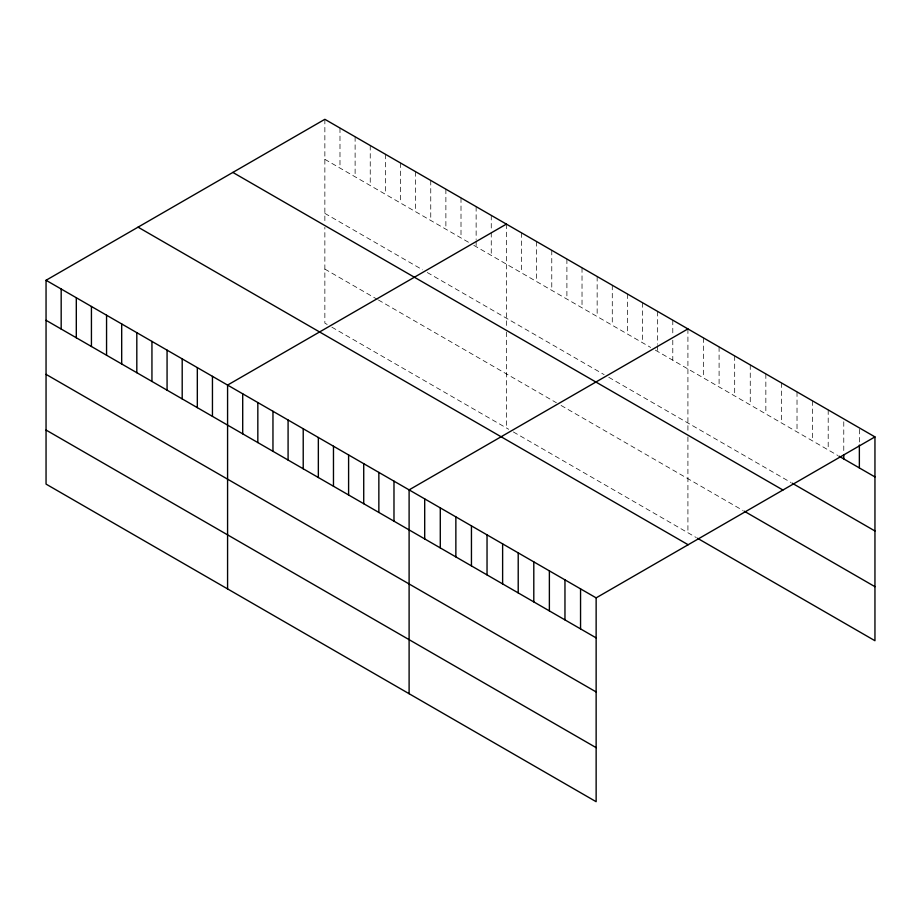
<?xml version="1.0" encoding="UTF-8"?>
<svg xmlns="http://www.w3.org/2000/svg" width="921" height="921" viewBox="0 0 921 921"><rect width="100%" height="100%" fill="white"/><g stroke="black" fill="none" stroke-linecap="round" stroke-linejoin="round"><path stroke-width="0.69" stroke-dasharray="4.61 3.45" d="M324.86 159.333L469.157 242.637M473.808 245.331L650.687 347.447M655.338 350.13L837.788 455.469M324.86 213.384L422.612 269.818M427.263 272.512L604.141 374.628M608.793 377.311L791.024 482.523M324.86 269.082L377.23 299.313M378.393 299.981L556.422 402.776M561.085 405.459L743.074 510.533M327.185 324.48L324.86 323.133L324.86 227.314M331.848 327.162L508.714 429.29M513.377 431.972L696.311 537.588M859.362 429.324L859.362 443.623M843.774 421.76L843.774 451.785M828.198 409.903L828.198 449.932M812.61 400.9L812.61 440.929M797.022 391.897L797.022 431.937M781.434 382.906L781.434 422.935M765.846 373.903L765.846 413.932M750.258 364.912L750.258 404.941M734.682 355.909L734.682 395.938M719.094 346.906L719.094 386.947M703.506 337.915L703.506 377.944M687.918 328.912L687.918 432.743M687.918 436.922L687.918 532.741M672.791 320.174L672.791 334.473M672.791 340.194L672.791 360.215M657.663 311.448L657.663 344.327M657.663 345.755L657.663 351.477M642.536 302.71L642.536 342.739M627.408 293.983L627.408 334.012M612.281 285.245L612.281 325.274M597.153 276.507L597.153 316.548M582.026 267.781L582.026 307.81M566.899 259.043L566.899 299.072M551.771 250.305L551.771 290.345M536.644 241.578L536.644 281.607M521.516 232.84L521.516 272.869M506.389 224.114L506.389 327.945M506.389 332.113L506.389 427.943M491.261 215.376L491.261 231.102M491.261 232.529L491.261 255.405M476.134 206.638L476.134 239.529M476.134 240.957L476.134 246.678M461.007 197.911L461.007 237.94M445.879 189.173L445.879 229.202M430.752 180.435L430.752 220.476M415.624 171.709L415.624 211.738M400.497 162.971L400.497 203M385.369 154.233L385.369 194.273M370.242 145.506L370.242 185.535M355.115 136.769L355.115 176.797M339.987 128.042L339.987 168.071M324.86 119.304L324.86 223.135"/><path stroke-width="1.38" d="M46.05 280.272L596.14 597.867L596.14 801.696L46.05 484.101L46.05 280.272L324.86 119.304L874.95 436.899L874.95 640.728L697.508 538.278M506.389 224.114L227.579 385.082L227.579 588.91M687.918 328.912L409.108 489.88L409.108 693.72M596.14 597.867L874.95 436.899M838.985 456.16L874.95 476.928M792.221 483.214L874.95 530.98M232.852 172.423L782.942 490.018M744.272 511.224L874.95 586.677M138.058 227.153L688.148 544.748M46.05 320.301L596.14 637.896M46.05 374.363L596.14 691.947M46.05 430.049L596.14 747.645M859.362 445.05L859.362 467.926M843.774 454.64L843.774 458.934M580.552 588.864L580.552 628.893M564.964 579.873L564.964 619.902M549.377 570.87L549.377 610.899M533.8 561.868L533.8 601.908M518.212 552.876L518.212 592.905M502.624 543.874L502.624 583.902M487.036 534.871L487.036 574.911M471.448 525.879L471.448 565.908M455.86 516.877L455.86 556.906M440.284 507.885L440.284 547.914M424.696 498.883L424.696 538.912M393.981 481.153L393.981 521.182M378.853 472.415L378.853 512.444M363.726 463.677L363.726 503.718M348.599 454.951L348.599 494.98M333.471 446.213L333.471 486.242M318.344 437.487L318.344 477.515M303.216 428.749L303.216 468.777M288.089 420.011L288.089 460.051M272.961 411.284L272.961 451.313M257.834 402.546L257.834 442.575M242.707 393.808L242.707 433.849M212.452 376.344L212.452 416.373M197.324 367.606L197.324 407.646M182.197 358.879L182.197 398.908M167.069 350.141L167.069 390.182M151.942 341.415L151.942 381.444M136.815 332.677L136.815 372.706M121.687 323.939L121.687 363.979M106.56 315.212L106.56 355.241M91.432 306.474L91.432 346.503M76.305 297.736L76.305 337.777M61.177 289.01L61.177 329.039"/></g></svg>
